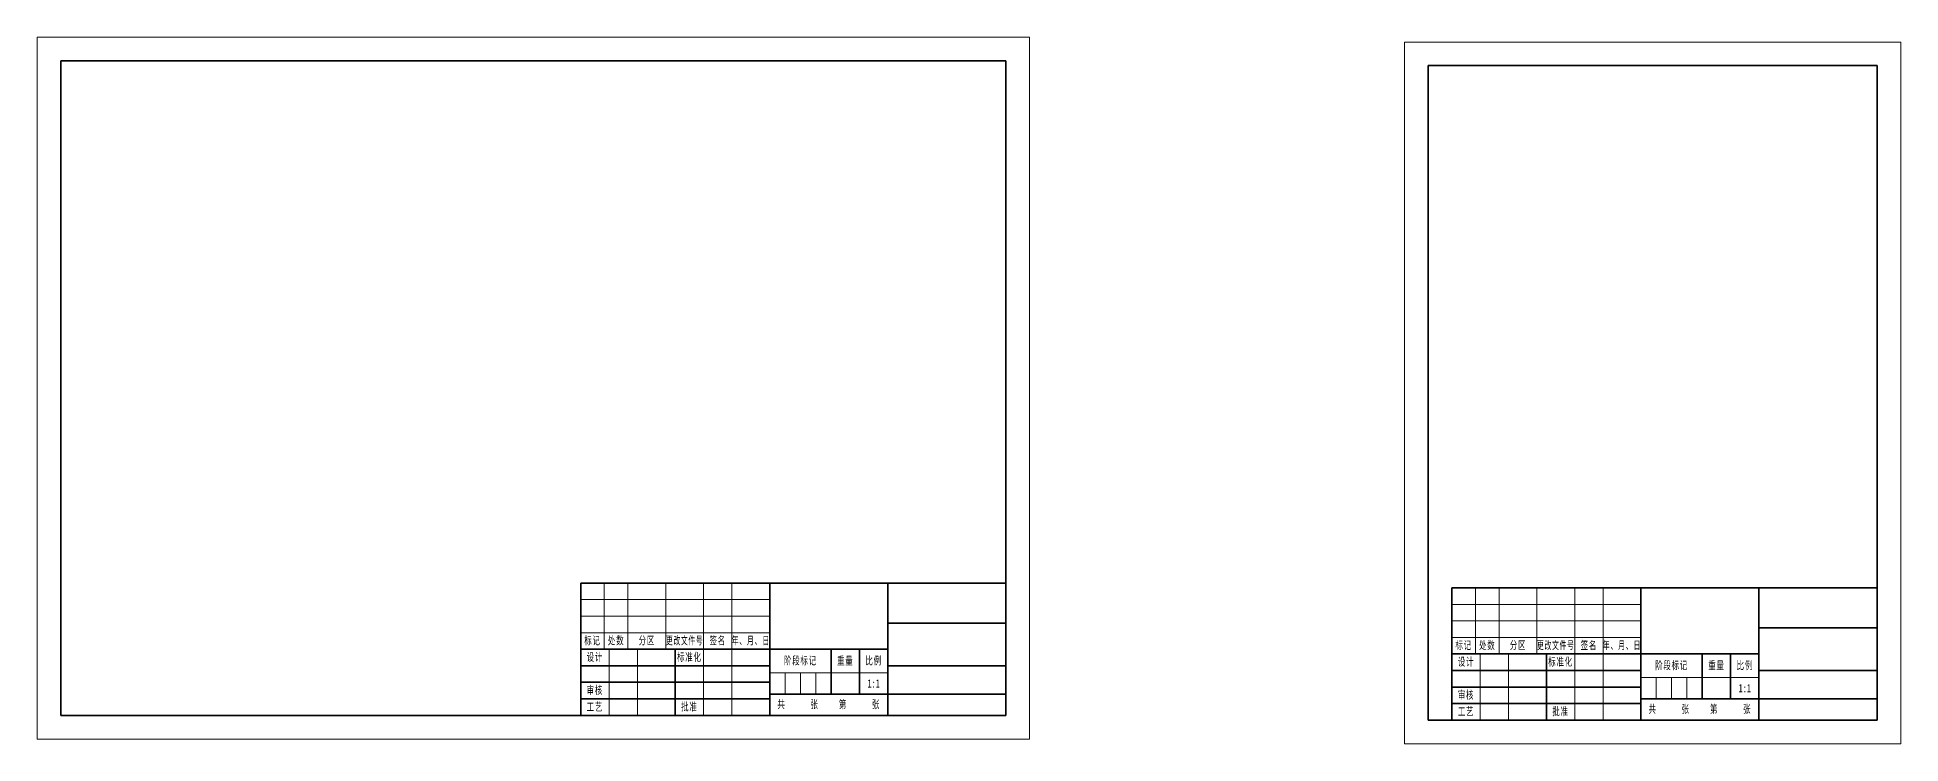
# Model space of a CAD drawing. Header units: millimetres. Extents: x -594 to 3308, y -420 to 420.
# Drawn here: x 2519 to 3308, y -416 to -117 of the extents above; entities that cross this region are included whole.
import ezdxf
from ezdxf.enums import TextEntityAlignment as Align

# ---------------------------------------------------------------- set-up
doc = ezdxf.new("R2010")
doc.units = ezdxf.units.MM
for name, color, linetype, lineweight in [('尺寸线层', 3, 'Continuous', 18), ('粗实线层', 7, 'Continuous', 35), ('细实线层', 7, 'Continuous', 18)]:
    doc.layers.add(name, color=color, linetype=linetype, lineweight=lineweight)
doc.styles.add('标准', font='', dxfattribs={"width": 0.667})
doc.styles.get('标准').set_extended_font_data('宋体')

# ---------------------------------------------------------------- blocks, each defined once
blk = doc.blocks.new('$CAXA_FRAME_13B17AC1$_6')
at = {"layer": '粗实线层'}
for p, q in [((-200, 138.5), (-200, -138.5)), ((200, 138.5), (-200, 138.5)), ((200, -138.5), (200, 138.5)), ((-200, -138.5), (200, -138.5))]:
    blk.add_line(p, q, dxfattribs=at)
at = {"layer": '细实线层'}
for p, q in [((210, 148.5), (-210, 148.5)), ((-210, 148.5), (-210, -148.5)), ((210, -148.5), (210, 148.5)), ((-210, -148.5), (210, -148.5))]:
    blk.add_line(p, q, dxfattribs=at)
blk = doc.blocks.new('$CAXA_TITLE_151E506F$_6')
at = {"layer": '粗实线层'}
for p, q in [((0, 56), (-180, 56)), ((-180, 56), (-180, 0)), ((-100, 56), (-100, 0)), ((-50, 56), (-50, 0)), ((0, 0), (0, 56)), ((0, 39), (-50, 39)), ((-50, 28), (-180, 28)), ((-140, 28), (-140, 0)), ((-74, 28), (-74, 9)), ((-62, 28), (-62, 9)), ((-100, 21), (-180, 21)), ((0, 21), (-50, 21)), ((-100, 14), (-180, 14)), ((0, 9), (-100, 9)), ((-100, 7), (-180, 7)), ((0, 0), (-180, 0))]:
    blk.add_line(p, q, dxfattribs=at)
at = {"layer": '细实线层'}
for p, q in [((-170, 56), (-170, 28)), ((-160, 56), (-160, 28)), ((-144, 56), (-144, 28)), ((-128, 56), (-128, 0)), ((-116, 56), (-116, 0)), ((-100, 49), (-180, 49)), ((-100, 42), (-180, 42)), ((-100, 35), (-180, 35)), ((-168, 28), (-168, 0)), ((-156, 28), (-156, 0)), ((-50, 18), (-100, 18)), ((-93.5, 18), (-93.5, 9)), ((-87, 18), (-87, 9)), ((-80.5, 18), (-80.5, 9))]:
    blk.add_line(p, q, dxfattribs=at)
at = {"layer": '尺寸线层', "attachment_point": 5, "line_spacing_factor": 1.369753, "style": '标准'}
for s, insert, char_height, width in [('\\T1.1;标记', (-175, 31.5), 3.386, 18), ('\\T1.1;处数', (-165, 31.5), 3.386, 18), ('\\T1.1;分区', (-152, 31.5), 3.386, 30), ('\\T1.1;{\\W0.60886;更改文件号}', (-136, 31.5), 3.3865, 30), ('\\T1.1;签名', (-122, 31.5), 3.386, 22), ('\\T1.1;{\\W0.622239;年、月、日}', (-108, 31.5), 3.3865, 30), ('\\T1.1;设计', (-174, 24.5), 3.386, 22), ('\\T1.1;标准化', (-134, 24.5), 3.386, 22), ('\\T1.1;阶段标记', (-87, 23), 3.386, 50), ('\\T1.1;重量', (-68, 23), 3.386, 22), ('\\T1.1;比例', (-56, 23), 3.386, 22), ('\\T1.1;审核', (-174, 10.5), 3.386, 22), ('\\T1.1;工艺', (-174, 3.5), 3.386, 22), ('\\T1.1;批准', (-134, 3.5), 3.386, 22), ('\\T1.1;共', (-95, 4.5), 3.386, 8), ('\\T1.1;张', (-81, 4.5), 3.386, 8), ('\\T1.1;第', (-69, 4.5), 3.386, 8), ('\\T1.1;张', (-55, 4.5), 3.386, 8)]:
    blk.add_mtext(s, dxfattribs=dict(at, insert=insert, char_height=char_height, width=width))
at = {"layer": '尺寸线层', "style": '标准'}
for tag, height, width, p in [('标记C', 3.54, 0.667, (-175, 52.5)), ('标记B', 3.54, 0.667, (-175, 45.5)), ('处数C', 3.54, 0.667, (-165, 52.5)), ('处数B', 3.54, 0.667, (-165, 45.5)), ('分区C', 3.54, 0.667, (-152, 52.5)), ('分区B', 3.54, 0.667, (-152, 45.5)), ('更改文件号C', 3.54, 0.512156, (-136, 52.5)), ('更改文件号B', 3.54, 0.512156, (-136, 45.5)), ('更改签名C', 3.54, 0.459969, (-122, 52.5)), ('更改签名B', 3.54, 0.459969, (-122, 45.5)), ('更改日期C', 3.54, 0.62723, (-108, 52.5)), ('更改日期B', 3.54, 0.62723, (-108, 45.5)), ('单位名称', 5.05, 0.667, (-25, 47.5)), ('标记A', 3.54, 0.667, (-175, 38.5)), ('处数A', 3.54, 0.667, (-165, 38.5)), ('分区A', 3.54, 0.667, (-152, 38.5)), ('更改文件号A', 3.54, 0.512156, (-136, 38.5)), ('更改签名A', 3.54, 0.459969, (-122, 38.5)), ('更改日期A', 3.54, 0.62723, (-108, 38.5)), ('材料名称', 5.05, 0.667, (-75, 42)), ('图纸名称', 5.05, 0.667, (-25, 30)), ('设计', 3.54, 0.667, (-162, 24.5)), ('设计日期', 3.54, 0.667, (-148, 24.5)), ('标准化', 3.54, 0.667, (-122, 24.5)), ('标准化日期', 3.54, 0.569556, (-108, 24.5)), ('阶段标记S', 3.54, 0.229984, (-96.75, 13.5)), ('阶段标记A', 3.54, 0.229984, (-90.25, 13.5)), ('阶段标记B', 3.54, 0.229984, (-83.75, 13.5)), ('阶段标记C', 3.54, 0.229984, (-77.25, 13.5)), ('图纸比例', 3.54, 0.524733, (-56, 13.5)), ('图纸编号', 5.05, 0.667, (-25, 15)), ('审核', 3.54, 0.667, (-162, 10.5)), ('审核日期', 3.54, 0.667, (-148, 10.5)), ('重量', 3.54, 0.667, (-68, 13.5)), ('工艺', 3.54, 0.667, (-162, 3.5)), ('工艺日期', 3.54, 0.667, (-148, 3.5)), ('批准', 3.54, 0.667, (-122, 3.5)), ('批准日期', 3.54, 0.667, (-108, 3.5)), ('页数', 3.54, 0.667, (-88, 4.5)), ('页码', 3.54, 0.667, (-62, 4.5)), ('投影符号', 3.54, 0.667, (-25, 4.5))]:
    blk.add_attdef(tag, text='', height=height, dxfattribs=dict(at, width=width)).set_placement(p, align=Align.MIDDLE_CENTER)
blk = doc.blocks.new('$CAXA_FRAME_13B17AC1$_7')
at = {"layer": '粗实线层'}
for p, q in [((95, 138.5), (-95, 138.5)), ((-95, 138.5), (-95, -138.5)), ((95, -138.5), (95, 138.5)), ((-95, -138.5), (95, -138.5))]:
    blk.add_line(p, q, dxfattribs=at)
at = {"layer": '细实线层'}
for p, q in [((105, 148.5), (-105, 148.5)), ((-105, 148.5), (-105, -148.5)), ((105, -148.5), (105, 148.5)), ((-105, -148.5), (105, -148.5))]:
    blk.add_line(p, q, dxfattribs=at)
blk = doc.blocks.new('$CAXA_TITLE_151E506F$_7')
at = {"layer": '粗实线层'}
for p, q in [((0, 56), (-180, 56)), ((-180, 56), (-180, 0)), ((-100, 56), (-100, 0)), ((-50, 56), (-50, 0)), ((0, 0), (0, 56)), ((0, 39), (-50, 39)), ((-50, 28), (-180, 28)), ((-140, 28), (-140, 0)), ((-74, 28), (-74, 9)), ((-62, 28), (-62, 9)), ((-100, 21), (-180, 21)), ((0, 21), (-50, 21)), ((-100, 14), (-180, 14)), ((0, 9), (-100, 9)), ((-100, 7), (-180, 7)), ((0, 0), (-180, 0))]:
    blk.add_line(p, q, dxfattribs=at)
at = {"layer": '细实线层'}
for p, q in [((-170, 56), (-170, 28)), ((-160, 56), (-160, 28)), ((-144, 56), (-144, 28)), ((-128, 56), (-128, 0)), ((-116, 56), (-116, 0)), ((-100, 49), (-180, 49)), ((-100, 42), (-180, 42)), ((-100, 35), (-180, 35)), ((-168, 28), (-168, 0)), ((-156, 28), (-156, 0)), ((-50, 18), (-100, 18)), ((-93.5, 18), (-93.5, 9)), ((-87, 18), (-87, 9)), ((-80.5, 18), (-80.5, 9))]:
    blk.add_line(p, q, dxfattribs=at)
at = {"layer": '尺寸线层', "attachment_point": 5, "line_spacing_factor": 1.369753, "style": '标准'}
for s, insert, char_height, width in [('\\T1.1;标记', (-175, 31.5), 3.386, 18), ('\\T1.1;处数', (-165, 31.5), 3.386, 18), ('\\T1.1;分区', (-152, 31.5), 3.386, 30), ('\\T1.1;{\\W0.60886;更改文件号}', (-136, 31.5), 3.3865, 30), ('\\T1.1;签名', (-122, 31.5), 3.386, 22), ('\\T1.1;{\\W0.622239;年、月、日}', (-108, 31.5), 3.3865, 30), ('\\T1.1;设计', (-174, 24.5), 3.386, 22), ('\\T1.1;标准化', (-134, 24.5), 3.386, 22), ('\\T1.1;阶段标记', (-87, 23), 3.386, 50), ('\\T1.1;重量', (-68, 23), 3.386, 22), ('\\T1.1;比例', (-56, 23), 3.386, 22), ('\\T1.1;审核', (-174, 10.5), 3.386, 22), ('\\T1.1;工艺', (-174, 3.5), 3.386, 22), ('\\T1.1;批准', (-134, 3.5), 3.386, 22), ('\\T1.1;共', (-95, 4.5), 3.386, 8), ('\\T1.1;张', (-81, 4.5), 3.386, 8), ('\\T1.1;第', (-69, 4.5), 3.386, 8), ('\\T1.1;张', (-55, 4.5), 3.386, 8)]:
    blk.add_mtext(s, dxfattribs=dict(at, insert=insert, char_height=char_height, width=width))
at = {"layer": '尺寸线层', "style": '标准'}
for tag, height, width, p in [('标记C', 3.54, 0.667, (-175, 52.5)), ('标记B', 3.54, 0.667, (-175, 45.5)), ('处数C', 3.54, 0.667, (-165, 52.5)), ('处数B', 3.54, 0.667, (-165, 45.5)), ('分区C', 3.54, 0.667, (-152, 52.5)), ('分区B', 3.54, 0.667, (-152, 45.5)), ('更改文件号C', 3.54, 0.512156, (-136, 52.5)), ('更改文件号B', 3.54, 0.512156, (-136, 45.5)), ('更改签名C', 3.54, 0.459969, (-122, 52.5)), ('更改签名B', 3.54, 0.459969, (-122, 45.5)), ('更改日期C', 3.54, 0.62723, (-108, 52.5)), ('更改日期B', 3.54, 0.62723, (-108, 45.5)), ('单位名称', 5.05, 0.667, (-25, 47.5)), ('标记A', 3.54, 0.667, (-175, 38.5)), ('处数A', 3.54, 0.667, (-165, 38.5)), ('分区A', 3.54, 0.667, (-152, 38.5)), ('更改文件号A', 3.54, 0.512156, (-136, 38.5)), ('更改签名A', 3.54, 0.459969, (-122, 38.5)), ('更改日期A', 3.54, 0.62723, (-108, 38.5)), ('材料名称', 5.05, 0.667, (-75, 42)), ('图纸名称', 5.05, 0.667, (-25, 30)), ('设计', 3.54, 0.667, (-162, 24.5)), ('设计日期', 3.54, 0.667, (-148, 24.5)), ('标准化', 3.54, 0.667, (-122, 24.5)), ('标准化日期', 3.54, 0.569556, (-108, 24.5)), ('阶段标记S', 3.54, 0.229984, (-96.75, 13.5)), ('阶段标记A', 3.54, 0.229984, (-90.25, 13.5)), ('阶段标记B', 3.54, 0.229984, (-83.75, 13.5)), ('阶段标记C', 3.54, 0.229984, (-77.25, 13.5)), ('图纸比例', 3.54, 0.524733, (-56, 13.5)), ('图纸编号', 5.05, 0.667, (-25, 15)), ('审核', 3.54, 0.667, (-162, 10.5)), ('审核日期', 3.54, 0.667, (-148, 10.5)), ('重量', 3.54, 0.667, (-68, 13.5)), ('工艺', 3.54, 0.667, (-162, 3.5)), ('工艺日期', 3.54, 0.667, (-148, 3.5)), ('批准', 3.54, 0.667, (-122, 3.5)), ('批准日期', 3.54, 0.667, (-108, 3.5)), ('页数', 3.54, 0.667, (-88, 4.5)), ('页码', 3.54, 0.667, (-62, 4.5)), ('投影符号', 3.54, 0.667, (-25, 4.5))]:
    blk.add_attdef(tag, text='', height=height, dxfattribs=dict(at, width=width)).set_placement(p, align=Align.MIDDLE_CENTER)

msp = doc.modelspace()

# ---------------------------------------------------------------- block references
at = {"layer": '粗实线层'}
for name, p in [('$CAXA_FRAME_13B17AC1$_6', (2728.82, -265.2)), ('$CAXA_FRAME_13B17AC1$_7', (3202.54, -267.2))]:
    msp.add_blockref(name, p, dxfattribs=at)
ref = msp.add_blockref('$CAXA_TITLE_151E506F$_6', (2928.82, -403.7), dxfattribs=at)
ref.add_attrib('图纸比例', '1:1', dxfattribs={"layer": '尺寸线层', "height": 3.5, "style": '标准', "width": 0.667}).set_placement((2872.82, -390.2), align=Align.MIDDLE_CENTER)
ref = msp.add_blockref('$CAXA_TITLE_151E506F$_7', (3297.54, -405.7), dxfattribs=at)
ref.add_attrib('图纸比例', '1:1', dxfattribs={"layer": '尺寸线层', "height": 3.5, "style": '标准', "width": 0.667}).set_placement((3241.54, -392.2), align=Align.MIDDLE_CENTER)

doc.saveas('drawing.dxf')
